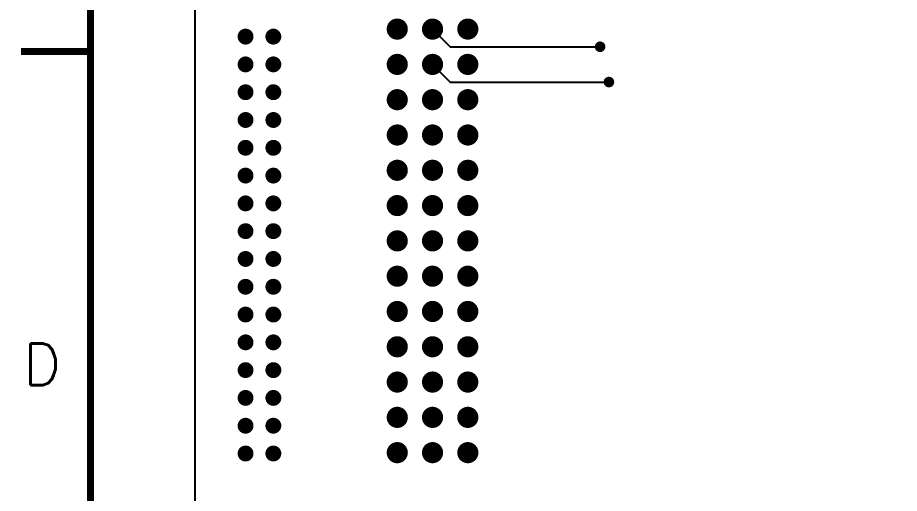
# Model space of a CAD drawing. Extents: x 295 to 953, y 10 to 290.
# Drawn here: x 486.7 to 550.2, y 118.2 to 152.4 of the extents above; entities that cross this region are included whole.
import ezdxf
from ezdxf.enums import TextEntityAlignment as Align

# ---------------------------------------------------------------- set-up
doc = ezdxf.new("R2010")
doc.units = 0
doc.header["$LTSCALE"] = 5
doc.header["$MEASUREMENT"] = 0
doc.layers.get('0').update_dxf_attribs({"linetype": 'CONTINUOUS', "lineweight": 25})
for name, color, linetype in [('DV-ABPB-A4_IN3', 5, 'CONTINUOUS'), ('문자', 4, 'CONTINUOUS'), ('테두리', 3, 'CONTINUOUS')]:
    doc.layers.add(name, color=color, linetype=linetype)
doc.styles.get("Standard").update_dxf_attribs({"font": 'simplex.shx'})

# ---------------------------------------------------------------- blocks, each defined once
blk = doc.blocks.new('C')
at = {"layer": '테두리', "const_width": 0.5}
for points in [[(15, 285), (15, 15), (405, 15), (405, 285), (15, 285)], [(10, 150), (15, 150)]]:
    blk.add_lwpolyline(points, dxfattribs=at)
at = {"layer": '문자'}
blk.add_text('D', height=3, dxfattribs=at).set_placement((11.5, 127.5), align=Align.MIDDLE)

msp = doc.modelspace()

# ---------------------------------------------------------------- linework, layer by layer
at = {"color": 7}
for points, const_width in [([(513.679, 151.613, 1), (514.441, 151.613, 1)], 0.762), ([(516.219, 151.613, 1), (516.981, 151.613, 1)], 0.762), ([(518.759, 151.613, 1), (519.521, 151.613, 1)], 0.762), ([(502.852, 151.072, 1), (503.423, 151.072, 1)], 0.572), ([(504.853, 151.072, 1), (505.425, 151.072, 1)], 0.572), ([(528.474, 150.343, 1), (528.855, 150.343, 1)], 0.381), ([(513.679, 149.073, 1), (514.441, 149.073, 1)], 0.762), ([(516.219, 149.073, 1), (516.981, 149.073, 1)], 0.762), ([(518.759, 149.073, 1), (519.521, 149.073, 1)], 0.762), ([(502.852, 149.073, 1), (503.423, 149.073, 1)], 0.572), ([(504.853, 149.073, 1), (505.425, 149.073, 1)], 0.572), ([(529.109, 147.803, 1), (529.49, 147.803, 1)], 0.381), ([(502.852, 147.072, 1), (503.423, 147.072, 1)], 0.572), ([(504.853, 147.072, 1), (505.425, 147.072, 1)], 0.572), ([(513.679, 146.533, 1), (514.441, 146.533, 1)], 0.762), ([(516.219, 146.533, 1), (516.981, 146.533, 1)], 0.762), ([(518.759, 146.533, 1), (519.521, 146.533, 1)], 0.762), ([(502.852, 145.073, 1), (503.423, 145.073, 1)], 0.572), ([(504.853, 145.073, 1), (505.425, 145.073, 1)], 0.572), ([(513.679, 143.993, 1), (514.441, 143.993, 1)], 0.762), ([(516.219, 143.993, 1), (516.981, 143.993, 1)], 0.762), ([(518.759, 143.993, 1), (519.521, 143.993, 1)], 0.762), ([(502.852, 143.071, 1), (503.423, 143.071, 1)], 0.572), ([(504.853, 143.071, 1), (505.425, 143.071, 1)], 0.572), ([(513.679, 141.453, 1), (514.441, 141.453, 1)], 0.762), ([(516.219, 141.453, 1), (516.981, 141.453, 1)], 0.762), ([(518.759, 141.453, 1), (519.521, 141.453, 1)], 0.762), ([(502.852, 141.072, 1), (503.423, 141.072, 1)], 0.572), ([(504.853, 141.072, 1), (505.425, 141.072, 1)], 0.572), ([(513.679, 138.913, 1), (514.441, 138.913, 1)], 0.762), ([(516.219, 138.913, 1), (516.981, 138.913, 1)], 0.762), ([(518.759, 138.913, 1), (519.521, 138.913, 1)], 0.762), ([(502.852, 139.071, 1), (503.423, 139.071, 1)], 0.572), ([(504.853, 139.071, 1), (505.425, 139.071, 1)], 0.572), ([(502.852, 137.072, 1), (503.423, 137.072, 1)], 0.572), ([(504.853, 137.072, 1), (505.425, 137.072, 1)], 0.572), ([(513.679, 136.373, 1), (514.441, 136.373, 1)], 0.762), ([(516.219, 136.373, 1), (516.981, 136.373, 1)], 0.762), ([(518.759, 136.373, 1), (519.521, 136.373, 1)], 0.762), ([(502.852, 135.073, 1), (503.423, 135.073, 1)], 0.572), ([(504.853, 135.073, 1), (505.425, 135.073, 1)], 0.572), ([(513.679, 133.833, 1), (514.441, 133.833, 1)], 0.762), ([(516.219, 133.833, 1), (516.981, 133.833, 1)], 0.762), ([(518.759, 133.833, 1), (519.521, 133.833, 1)], 0.762), ([(502.852, 133.071, 1), (503.423, 133.071, 1)], 0.572), ([(504.853, 133.071, 1), (505.425, 133.071, 1)], 0.572), ([(513.679, 131.293, 1), (514.441, 131.293, 1)], 0.762), ([(516.219, 131.293, 1), (516.981, 131.293, 1)], 0.762), ([(518.759, 131.293, 1), (519.521, 131.293, 1)], 0.762), ([(502.852, 131.072, 1), (503.423, 131.072, 1)], 0.572), ([(504.853, 131.072, 1), (505.425, 131.072, 1)], 0.572), ([(502.852, 129.071, 1), (503.423, 129.071, 1)], 0.572), ([(504.853, 129.071, 1), (505.425, 129.071, 1)], 0.572), ([(513.679, 128.753, 1), (514.441, 128.753, 1)], 0.762), ([(516.219, 128.753, 1), (516.981, 128.753, 1)], 0.762), ([(518.759, 128.753, 1), (519.521, 128.753, 1)], 0.762), ([(502.852, 127.072, 1), (503.423, 127.072, 1)], 0.572), ([(504.853, 127.072, 1), (505.425, 127.072, 1)], 0.572), ([(513.679, 126.213, 1), (514.441, 126.213, 1)], 0.762), ([(516.219, 126.213, 1), (516.981, 126.213, 1)], 0.762), ([(518.759, 126.213, 1), (519.521, 126.213, 1)], 0.762), ([(502.852, 125.073, 1), (503.423, 125.073, 1)], 0.572), ([(504.853, 125.073, 1), (505.425, 125.073, 1)], 0.572), ([(513.679, 123.673, 1), (514.441, 123.673, 1)], 0.762), ([(516.219, 123.673, 1), (516.981, 123.673, 1)], 0.762), ([(518.759, 123.673, 1), (519.521, 123.673, 1)], 0.762), ([(502.852, 123.071, 1), (503.423, 123.071, 1)], 0.572), ([(504.853, 123.071, 1), (505.425, 123.071, 1)], 0.572), ([(513.679, 121.133, 1), (514.441, 121.133, 1)], 0.762), ([(516.219, 121.133, 1), (516.981, 121.133, 1)], 0.762), ([(518.759, 121.133, 1), (519.521, 121.133, 1)], 0.762), ([(502.852, 121.072, 1), (503.423, 121.072, 1)], 0.572), ([(504.853, 121.072, 1), (505.425, 121.072, 1)], 0.572)]:
    msp.add_lwpolyline(points, format="xyb", close=True, dxfattribs=dict(at, const_width=const_width))
at = {"layer": 'DV-ABPB-A4_IN3', "color": 7}
for p, q in [((499.478, 223.003), (499.478, 98.002)), ((516.6, 151.613), (517.87, 150.343)), ((517.87, 150.343), (528.665, 150.343)), ((516.6, 149.073), (517.87, 147.803)), ((517.87, 147.803), (529.3, 147.803))]:
    msp.add_line(p, q, dxfattribs=at)

# ---------------------------------------------------------------- block references
msp.add_blockref('C', (476.978, 0))

doc.saveas('drawing.dxf')
